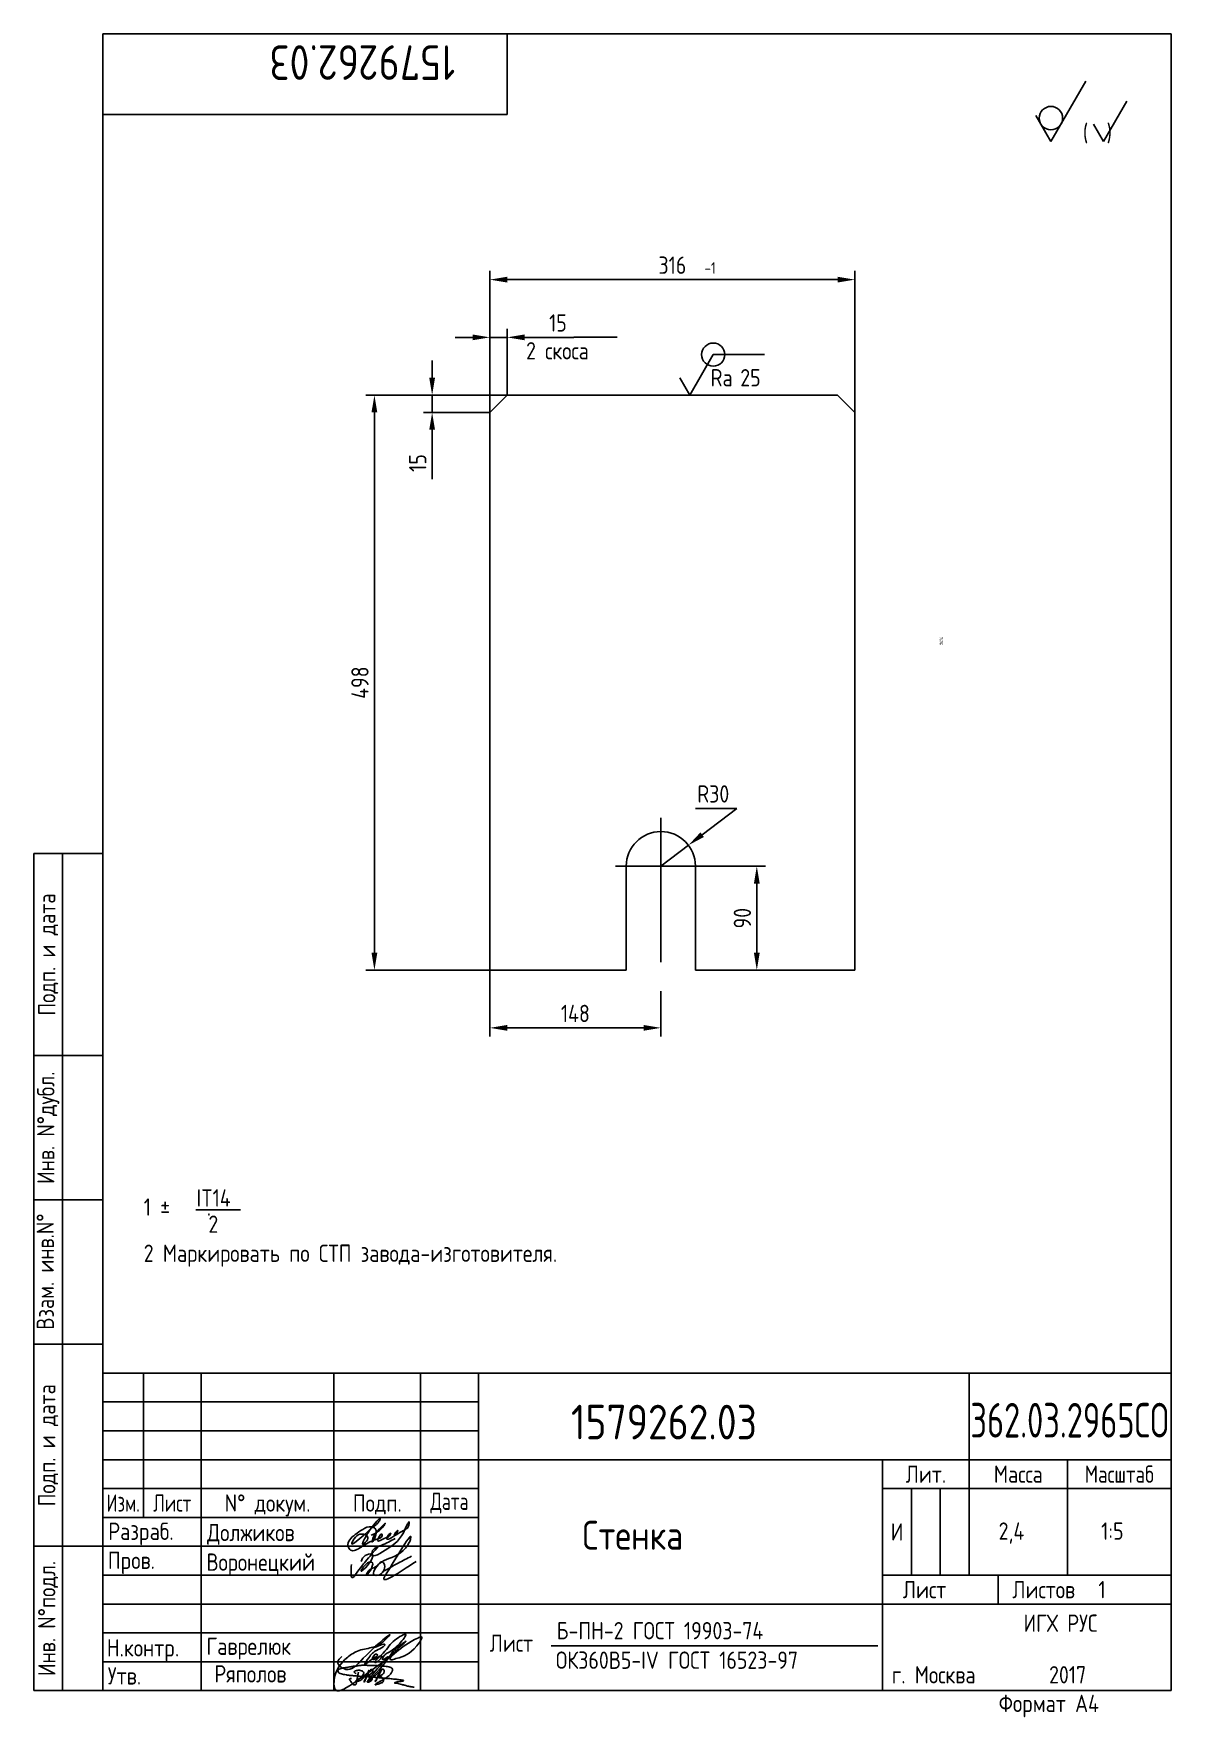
# Paper-space layout 'Layout1' of a CAD drawing. Extents: x 8 to 205, y 0 to 292.
# The model-space entities are those that its viewports show. They can reach past a viewport. Long polylines and large blocks are cut down to what shows.
import ezdxf
from ezdxf.enums import TextEntityAlignment as Align

# ---------------------------------------------------------------- set-up
doc = ezdxf.new("R2010")
doc.units = 0
doc.header["$LTSCALE"] = 4
doc.header["$MEASUREMENT"] = 0
doc.header["$PDSIZE"] = 3
doc.linetypes.add('CENTER', pattern=[2, 1.25, -0.25, 0.25, -0.25])
doc.layers.get('0').update_dxf_attribs({"linetype": 'CONTINUOUS'})
doc.layers.get('DEFPOINTS').update_dxf_attribs({"linetype": 'CONTINUOUS'})
for name, color, linetype in [('BORD', 1, 'CONTINUOUS'), ('CEN', 5, 'CENTER'), ('CONT', 6, 'CONTINUOUS'), ('DIM', 7, 'CONTINUOUS'), ('TEXT', 3, 'CONTINUOUS'), ('TEXT_RUS', 3, 'CONTINUOUS'), ('TEXTB', 6, 'CONTINUOUS'), ('VPORTI', 7, 'CONTINUOUS')]:
    doc.layers.add(name, color=color, linetype=linetype)
doc.layers.get('VPORTI').off()
doc.styles.add('STYLE1', font='romans.shx', dxfattribs={"width": 0.8})
doc.dimstyles.new('LIN5', dxfattribs={"dimscale": 5, "dimtxt": 3, "dimasz": 3, "dimexe": 1.5, "dimexo": 0, "dimgap": 1, "dimtad": 1, "dimrnd": 1, "dimdsep": 46, "dimtxsty": 'STYLE1', "dimcen": 0, "dimdle": 2, "dimclrd": 256, "dimclrt": 3, "dimaunit": 1, "dimadec": 0, "dimazin": 0, "dimtfac": 0.666667, "dimtmove": 0, "dimatfit": 3, "dimfxl": 1, "dimtvp": 0.833333, "dimtolj": 1, "dimarcsym": 0})

# ---------------------------------------------------------------- blocks, each defined once
blk = doc.blocks.new('SHER08')
at = {"layer": 'CONT'}
for q in [(-15, -6.96), (-23.66, -12.96)]:
    blk.add_line((-21.06, -17.46), q, dxfattribs=at)
blk.add_circle((-21.06, -13.39), 2.03, dxfattribs=at)
at = {"layer": 'TEXT'}
for q in [(-7.92, -10.46), (-13.69, -14.46)]:
    blk.add_line((-11.96, -17.46), q, dxfattribs=at)
at = {"layer": 'TEXT', "style": 'STYLE1', "width": 0.8}
blk.add_text('(  )', height=3, dxfattribs=at).set_placement((-15.53, -17.46))
blk = doc.blocks.new('44')
at = {"layer": 'CONT'}
for p, q in [((-12, 0), (-12, 145)), ((-12, 145), (0, 145)), ((-7, 0), (-7, 145)), ((-12, 110), (0, 110)), ((0, 85), (-12, 85)), ((0, 60), (-12, 60)), ((0, 25), (-12, 25)), ((0, 0), (-12, 0))]:
    blk.add_line(p, q, dxfattribs=at)
at = {"layer": 'TEXT', "style": 'STYLE1', "width": 0.8}
for s, p in [('Подп. и дата', (-9.5, 127.5)), ('Инв. N%%dдубл.', (-9.5, 97.5)), ('Взам. инв.N%%d ', (-10, 73.38)), ('Подп. и дата', (-9.5, 42.5)), ('Инв. N%%dподл.', (-9.5, 12.5))]:
    blk.add_text(s, height=3, rotation=90, dxfattribs=at).set_placement(p, align=Align.MIDDLE)
blk = doc.blocks.new('A$C63F45750')
at = {"layer": 'TEXT'}
for points, knots in [([(3.17, 2.37), (3.12, 2.38), (3.04, 2.41), (2.94, 2.5), (2.85, 2.57), (2.79, 2.69), (2.87, 2.77), (2.99, 2.84), (3.16, 2.89), (3.36, 2.93), (3.6, 2.95), (3.82, 2.92), (4.05, 2.87), (4.25, 2.78), (4.45, 2.63), (4.46, 2.42), (4.38, 2.26), (4.28, 2.1), (4.17, 1.94), (4.03, 1.78), (3.89, 1.62), (3.75, 1.52), (3.63, 1.43), (3.49, 1.36), (3.35, 1.3), (3.24, 1.25), (3.16, 1.21), (3.12, 1.15), (3.19, 1.1), (3.27, 1.09), (3.4, 1.07), (3.55, 1.07), (3.72, 1.12), (3.92, 1.19), (4.1, 1.34), (4.26, 1.51), (4.44, 1.65), (4.59, 1.81), (4.74, 1.93), (4.84, 2.04), (4.93, 2.14), (5.07, 2.29), (5.19, 2.53), (5.28, 2.68), (5.35, 2.96), (5.23, 2.66), (5.2, 2.44), (5.04, 2.09), (4.95, 1.81), (4.86, 1.57), (4.75, 1.31), (4.67, 1.12), (4.46, 0.78), (4.62, 1.17), (4.71, 1.45), (4.88, 1.74), (5.01, 2), (5.08, 2.19), (5.19, 2.4), (5.32, 2.58), (5.4, 2.75), (5.52, 2.89), (5.65, 3.04), (5.85, 3.1), (6.02, 3.03), (6.08, 2.87), (6.03, 2.7), (5.9, 2.51), (5.7, 2.37), (5.55, 2.23), (5.4, 2.17), (5.31, 2.12), (5.12, 2.09), (5.35, 2.07), (5.48, 2), (5.64, 1.93), (5.75, 1.8), (5.85, 1.67), (5.89, 1.54), (5.89, 1.37), (5.8, 1.2), (5.63, 1.06), (5.41, 0.94), (5.23, 0.86), (5.02, 0.92), (5.13, 1.1), (5.28, 1.16), (5.44, 1.27), (5.61, 1.36), (5.74, 1.46), (5.86, 1.53), (5.95, 1.61), (6.05, 1.69), (6.15, 1.77), (6.28, 1.87), (6.46, 2.02), (6.65, 2.19), (6.83, 2.37), (6.98, 2.49), (7.11, 2.61), (7.2, 2.74), (7.32, 2.84), (7.42, 2.97), (7.48, 3.08), (7.48, 3.27), (7.34, 3.08), (7.28, 2.94), (7.18, 2.69), (7.1, 2.46), (7, 2.22), (6.93, 1.98), (6.83, 1.78), (6.73, 1.55), (6.67, 1.34), (6.6, 1.14), (6.56, 1.03), (6.39, 0.99), (6.62, 1.33), (6.75, 1.54), (6.93, 1.87), (7.05, 2.08), (7.18, 2.32), (7.33, 2.6), (7.47, 2.89), (7.6, 3.07), (7.79, 3.18), (7.95, 3.01), (8, 2.81), (7.99, 2.62), (7.94, 2.46), (7.83, 2.33), (7.69, 2.22), (7.53, 2.11), (7.37, 2.03), (7.21, 1.99), (7.11, 1.97), (6.89, 1.98), (7.07, 1.94), (7.15, 1.9), (7.27, 1.88), (7.39, 1.84), (7.52, 1.81), (7.62, 1.72), (7.7, 1.62), (7.78, 1.51), (7.83, 1.39), (7.87, 1.26), (7.88, 1.13), (7.86, 0.99), (7.75, 0.88), (7.6, 0.77), (7.4, 0.73), (7.19, 0.66), (6.97, 0.55), (6.71, 0.48), (6.57, 0.44), (6.42, 0.42), (6.52, 0.58), (6.61, 0.64), (6.81, 0.78), (7.06, 0.89), (7.33, 1.04), (7.55, 1.16), (7.7, 1.24), (7.84, 1.32), (7.99, 1.43), (8.21, 1.58), (8.48, 1.76), (8.74, 1.95), (8.97, 2.12), (9.1, 2.29), (9.23, 2.44), (9.3, 2.6), (9.37, 2.74), (9.42, 2.92), (9.45, 3.13), (9.21, 3.48), (8.67, 3.59), (8.09, 3.63), (7.57, 3.66), (7.06, 3.74), (6.57, 3.75), (6.09, 3.74), (5.67, 3.78), (5.28, 3.78), (4.96, 3.81), (4.65, 3.83), (4.31, 3.82), (3.97, 3.79), (3.61, 3.74), (3.22, 3.67), (2.86, 3.66), (2.53, 3.61), (2.18, 3.52), (1.78, 3.54), (1.38, 3.37), (0.96, 3.35), (0.58, 3.24), (0.25, 3.19), (0.03, 3.06), (-0.03, 2.83), (0.02, 2.6), (0.26, 2.38), (0.59, 2.33), (1, 2.2), (1.48, 2.15), (1.93, 2.05), (2.35, 2.02), (2.72, 2.01), (3.11, 1.94), (3.68, 1.94), (4.25, 1.83), (4.91, 1.87), (5.53, 1.76), (6.13, 1.72), (6.73, 1.71), (7.32, 1.62), (7.99, 1.55), (8.64, 1.54), (9.16, 1.46), (9.61, 1.42), (10.03, 1.4), (10.41, 1.32), (10.73, 1.29), (11.01, 1.24), (11.18, 1.23), (11.42, 1.14), (11.18, 1.06), (11.01, 1.03), (10.71, 0.98), (10.37, 0.92), (10.1, 0.91), (9.65, 0.75), (10.22, 0.67), (10.54, 0.59), (11.08, 0.47), (11.61, 0.35), (12.17, 0.15), (12.64, 0.08), (12.98, 0.03), (13.11, 0.01), (13.18, 0)], [0, 0, 0, 0, 0.153866, 0.270441, 0.388867, 0.510533, 0.592156, 0.71333, 0.90842, 1.11344, 1.349254, 1.61246, 1.782219, 2.047249, 2.291879, 2.451528, 2.651081, 2.806158, 3.017979, 3.227348, 3.462381, 3.633009, 3.75766, 3.920516, 4.080796, 4.214529, 4.291786, 4.349969, 4.397594, 4.50822, 4.594826, 4.799244, 4.954392, 5.128468, 5.437537, 5.632649, 5.842485, 6.094987, 6.293219, 6.410959, 6.551192, 6.687808, 7.022147, 7.294342, 7.425356, 7.52079, 7.946481, 8.313051, 8.59833, 8.833695, 9.090496, 9.427695, 9.601191, 9.883219, 10.093306, 10.673943, 10.798776, 10.974628, 11.287247, 11.486184, 11.648652, 11.848902, 12.027194, 12.25348, 12.40059, 12.537783, 12.716293, 12.91523, 13.208551, 13.438489, 13.549668, 13.67779, 13.77127, 13.930001, 14.029091, 14.272112, 14.434836, 14.547084, 14.739051, 14.830983, 15.061241, 15.268922, 15.500489, 15.788979, 15.879568, 16.024283, 16.221854, 16.418714, 16.593102, 16.783247, 16.91018, 17.018213, 17.135263, 17.278205, 17.430482, 17.620087, 17.979626, 18.191789, 18.388716, 18.565718, 18.714854, 18.857929, 19.039974, 19.171375, 19.283034, 19.400085, 19.618058, 19.882245, 20.150781, 20.377854, 20.649532, 20.89723, 21.042543, 21.40016, 21.557817, 21.667145, 21.752781, 21.926256, 22.412297, 22.813145, 22.961412, 23.171289, 23.607257, 23.940428, 24.110007, 24.291214, 24.48084, 24.697609, 24.904078, 25.034245, 25.218018, 25.407651, 25.573473, 25.787447, 25.930292, 26.051316, 26.18846, 26.285312, 26.406799, 26.52425, 26.630463, 26.793722, 26.898606, 27.029313, 27.171012, 27.314101, 27.419918, 27.580557, 27.709367, 27.829268, 28.024364, 28.266961, 28.41242, 28.705761, 28.989137, 29.187748, 29.233768, 29.332802, 29.529535, 29.667094, 30.039923, 30.332117, 30.61061, 30.769982, 30.856778, 31.109923, 31.313488, 31.656425, 32.066331, 32.296628, 32.49714, 32.710276, 32.891468, 33.014834, 33.177747, 33.444503, 33.618009, 34.409008, 34.914636, 35.419802, 35.95397, 36.458179, 36.88069, 37.388403, 37.738353, 38.034261, 38.353468, 38.693154, 39.037638, 39.391136, 39.787481, 40.203773, 40.488977, 40.784975, 41.26625, 41.668005, 42.070065, 42.499388, 42.869834, 43.079573, 43.213439, 43.554591, 43.717296, 44.153724, 44.506336, 45.019111, 45.587859, 45.90191, 46.270392, 46.703958, 47.093115, 47.952647, 48.44014, 49.079253, 49.808223, 50.268654, 50.851051, 51.604831, 52.298429, 52.776925, 53.1907, 53.661988, 54.042386, 54.348524, 54.616841, 54.853814, 54.983777, 55.126096, 55.333328, 55.613101, 56.008732, 56.315809, 56.59982, 56.87931, 57.399251, 57.889617, 58.432507, 59.066698, 59.660314, 59.862668, 60.07277, 60.07277, 60.07277, 60.07277]), ([(2.31, 1.53), (2.26, 1.52), (2.17, 1.51), (2.06, 1.48), (1.93, 1.38), (2.07, 1.25), (2.14, 1.11), (2.26, 0.93), (2.39, 0.72), (2.57, 0.54), (2.71, 0.44), (2.86, 0.4), (3.02, 0.43), (3.14, 0.54), (3.21, 0.79), (3.25, 1.07), (3.31, 1.4), (3.35, 1.67), (3.38, 1.92), (3.47, 2.19), (3.5, 2.43), (3.54, 2.59), (3.56, 2.64)], [0, 0, 0, 0, 0.15847, 0.269731, 0.363591, 0.555514, 0.688037, 0.848606, 1.204359, 1.433632, 1.58673, 1.729549, 1.880686, 2.057874, 2.19169, 2.63505, 2.928153, 3.184121, 3.441863, 3.696117, 4.025873, 4.178055, 4.178055, 4.178055, 4.178055])]:
    blk.add_open_spline(points, degree=3, knots=knots, dxfattribs=at)
blk = doc.blocks.new('*D4')
at = {"layer": 'DEFPOINTS', "color": 0, "transparency": 16777216}
for p in [(394.4, 650.8), (437.2, 650.8), (436.6, 560.8)]:
    blk.add_point(p, dxfattribs=at)
at = {"layer": 'DIM', "color": 0, "lineweight": -2, "transparency": 16777216}
for p, q in [((394.4, 650.8), (444.7, 650.8)), ((436.6, 560.8), (444.7, 560.8))]:
    blk.add_line(p, q, dxfattribs=at)
at = {"layer": 'DIM', "lineweight": -2, "transparency": 16777216}
blk.add_line((437.2, 575.8), (437.2, 635.8), dxfattribs=at)
at = {"layer": 'DIM', "transparency": 16777216}
for points in [[(434.7, 635.8), (439.7, 635.8), (437.2, 650.8)], [(434.7, 575.8), (439.7, 575.8), (437.2, 560.8)]]:
    blk.add_solid(points, dxfattribs=at)
at = {"layer": 'DIM', "color": 3, "transparency": 16777216, "insert": (424.7, 605.8), "char_height": 15, "attachment_point": 5, "rotation": 90, "style": 'STYLE1'}
blk.add_mtext('\\A1;90', dxfattribs=at)
blk = doc.blocks.new('*D3')
at = {"layer": 'DEFPOINTS', "color": 0, "transparency": 16777216}
for p in [(378, 669), (354.1, 650.8)]:
    blk.add_point(p, dxfattribs=at)
at = {"layer": 'DIM', "lineweight": -2, "transparency": 16777216}
for p, q in [((384, 700.9), (419.9, 700.9)), ((419.9, 700.9), (389.9, 678.1)), ((354.1, 650.8), (378, 669))]:
    blk.add_line(p, q, dxfattribs=at)
at = {"layer": 'DIM', "transparency": 16777216}
blk.add_solid([(388.4, 680.1), (391.4, 676.1), (378, 669)], dxfattribs=at)
at = {"layer": 'DIM', "color": 3, "transparency": 16777216, "insert": (399.5, 713.4), "char_height": 15, "attachment_point": 5, "style": 'STYLE1'}
blk.add_mtext('\\A1;R30', dxfattribs=at)
blk = doc.blocks.new('*D5')
at = {"layer": 'DEFPOINTS', "color": 0, "transparency": 16777216}
for p in [(206.1, 560.8), (354.1, 536.9), (354.1, 510.8)]:
    blk.add_point(p, dxfattribs=at)
at = {"layer": 'DIM', "color": 0, "lineweight": -2, "transparency": 16777216}
for p, q in [((206.1, 560.8), (206.1, 503.3)), ((354.1, 536.9), (354.1, 503.3))]:
    blk.add_line(p, q, dxfattribs=at)
at = {"layer": 'DIM', "lineweight": -2, "transparency": 16777216}
blk.add_line((221.1, 510.8), (339.1, 510.8), dxfattribs=at)
at = {"layer": 'DIM', "transparency": 16777216}
for points in [[(221.1, 513.3), (221.1, 508.3), (206.1, 510.8)], [(339.1, 513.3), (339.1, 508.3), (354.1, 510.8)]]:
    blk.add_solid(points, dxfattribs=at)
at = {"layer": 'DIM', "color": 3, "transparency": 16777216, "insert": (280.1, 523.3), "char_height": 15, "attachment_point": 5, "style": 'STYLE1'}
blk.add_mtext('\\A1;148', dxfattribs=at)
blk = doc.blocks.new('*D9')
at = {"layer": 'DEFPOINTS', "color": 0, "transparency": 16777216}
for p in [(106.1, 1058.8), (156.1, 1058.8), (206.1, 560.8)]:
    blk.add_point(p, dxfattribs=at)
at = {"layer": 'DIM', "color": 0, "lineweight": -2, "transparency": 16777216}
for p, q in [((156.1, 1058.8), (98.6, 1058.8)), ((206.1, 560.8), (98.6, 560.8))]:
    blk.add_line(p, q, dxfattribs=at)
at = {"layer": 'DIM', "lineweight": -2, "transparency": 16777216}
blk.add_line((106.1, 575.8), (106.1, 1043.8), dxfattribs=at)
at = {"layer": 'DIM', "transparency": 16777216}
for points in [[(103.6, 1043.8), (108.6, 1043.8), (106.1, 1058.8)], [(103.6, 575.8), (108.6, 575.8), (106.1, 560.8)]]:
    blk.add_solid(points, dxfattribs=at)
at = {"layer": 'DIM', "color": 3, "transparency": 16777216, "insert": (93.6, 809.8), "char_height": 15, "attachment_point": 5, "rotation": 90, "style": 'STYLE1'}
blk.add_mtext('\\A1;498', dxfattribs=at)
blk = doc.blocks.new('*D10')
at = {"layer": 'DEFPOINTS', "color": 0, "transparency": 16777216}
for p in [(522.1, 1158.8), (206.1, 1108.8), (522.1, 1043.8)]:
    blk.add_point(p, dxfattribs=at)
at = {"layer": 'DIM', "color": 0, "lineweight": -2, "transparency": 16777216}
for p, q in [((206.1, 1108.8), (206.1, 1166.3)), ((522.1, 1043.8), (522.1, 1166.3))]:
    blk.add_line(p, q, dxfattribs=at)
at = {"layer": 'DIM', "lineweight": -2, "transparency": 16777216}
blk.add_line((221.1, 1158.8), (507.1, 1158.8), dxfattribs=at)
at = {"layer": 'DIM', "transparency": 16777216}
for points in [[(221.1, 1161.3), (221.1, 1156.3), (206.1, 1158.8)], [(507.1, 1161.3), (507.1, 1156.3), (522.1, 1158.8)]]:
    blk.add_solid(points, dxfattribs=at)
at = {"layer": 'DIM', "color": 3, "transparency": 16777216, "insert": (364.1, 1171.3), "char_height": 15, "attachment_point": 5, "style": 'STYLE1'}
blk.add_mtext('\\A1;316', dxfattribs=at)
blk = doc.blocks.new('*D11')
at = {"layer": 'DEFPOINTS', "color": 0, "transparency": 16777216}
for p in [(221.1, 1058.8), (156.1, 1043.8), (206.1, 1043.8)]:
    blk.add_point(p, dxfattribs=at)
at = {"layer": 'DIM', "lineweight": -2, "transparency": 16777216}
for p, q in [((156.1, 1073.8), (156.1, 1088.8)), ((156.1, 1058.8), (156.1, 1043.8)), ((156.1, 1028.8), (156.1, 986.1))]:
    blk.add_line(p, q, dxfattribs=at)
at = {"layer": 'DIM', "color": 0, "lineweight": -2, "transparency": 16777216}
for p, q in [((221.1, 1058.8), (148.6, 1058.8)), ((206.1, 1043.8), (148.6, 1043.8))]:
    blk.add_line(p, q, dxfattribs=at)
at = {"layer": 'DIM', "transparency": 16777216}
for points in [[(153.6, 1073.8), (158.6, 1073.8), (156.1, 1058.8)], [(153.6, 1028.8), (158.6, 1028.8), (156.1, 1043.8)]]:
    blk.add_solid(points, dxfattribs=at)
at = {"layer": 'DIM', "color": 3, "transparency": 16777216, "insert": (143.6, 1000), "char_height": 15, "attachment_point": 5, "rotation": 90, "style": 'STYLE1'}
blk.add_mtext('\\A1;15', dxfattribs=at)
blk = doc.blocks.new('*D12')
at = {"layer": 'DEFPOINTS', "color": 0, "transparency": 16777216}
for p in [(206.1, 1108.8), (221.1, 1058.8), (206.1, 1043.8)]:
    blk.add_point(p, dxfattribs=at)
at = {"layer": 'DIM', "lineweight": -2, "transparency": 16777216}
for p, q in [((191.1, 1108.8), (176.1, 1108.8)), ((206.1, 1108.8), (221.1, 1108.8)), ((236.1, 1108.8), (278.8, 1108.8))]:
    blk.add_line(p, q, dxfattribs=at)
at = {"layer": 'DIM', "color": 0, "lineweight": -2, "transparency": 16777216}
for p, q in [((206.1, 1043.8), (206.1, 1116.3)), ((221.1, 1058.8), (221.1, 1116.3))]:
    blk.add_line(p, q, dxfattribs=at)
at = {"layer": 'DIM', "transparency": 16777216}
for points in [[(191.1, 1111.3), (191.1, 1106.3), (206.1, 1108.8)], [(236.1, 1111.3), (236.1, 1106.3), (221.1, 1108.8)]]:
    blk.add_solid(points, dxfattribs=at)
at = {"layer": 'DIM', "color": 3, "transparency": 16777216, "insert": (265, 1121.3), "char_height": 15, "attachment_point": 5, "style": 'STYLE1'}
blk.add_mtext('\\A1;15', dxfattribs=at)
blk = doc.blocks.new('A$C6CF913E7')
at = {"layer": 'TEXT'}
blk.add_circle((0, 0), 2, dxfattribs=at)
blk = doc.blocks.new('sherISO_07')
at = {"layer": 'TEXT'}
blk.add_line((4.04, 7), (12.93, 7), dxfattribs=at)
blk.add_lwpolyline([(-1.73, 3), (0, 0), (4.04, 7)], dxfattribs=at)
blk.add_blockref('A$C6CF913E7', (4.04, 7))
at = {"layer": 'TEXT', "style": 'STYLE1', "width": 0.8}
blk.add_text('Ra', height=3, dxfattribs=at).set_placement((3.58, 1.5))
blk.add_attdef('25', (8.73, 1.5), '', height=3, dxfattribs=at)

msp = doc.modelspace()

# ---------------------------------------------------------------- linework, layer by layer
at = {"layer": 'CEN'}
for p, q in [((354.125, 692.69), (354.125, 536.926)), ((314.84, 650.843), (396.795, 650.843))]:
    msp.add_line(p, q, dxfattribs=at)
at = {"layer": 'CONT'}
for p, q in [((206.125, 1043.843), (221.125, 1058.843)), ((221.125, 1058.843), (507.125, 1058.843)), ((507.125, 1058.843), (522.125, 1043.843)), ((206.125, 1043.843), (206.125, 560.843)), ((522.125, 1043.843), (522.125, 560.843)), ((324.125, 650.843), (324.125, 560.843)), ((384.125, 650.843), (384.125, 560.843)), ((324.125, 560.843), (206.125, 560.843)), ((522.125, 560.843), (384.125, 560.843))]:
    msp.add_line(p, q, dxfattribs=at)
msp.add_arc((354.125, 650.843), 30, 0, 180, dxfattribs=at)
at = {"layer": 'DIM'}
msp.add_line((278.84, 1108.843), (316.237, 1108.843), dxfattribs=at)

# ---------------------------------------------------------------- block references
at = {"layer": 'DIM', "xscale": 5, "yscale": 5, "zscale": 5}
msp.add_blockref('sherISO_07', (379.251, 1058.843), dxfattribs=at).add_auto_attribs({'25': '25'})

# ---------------------------------------------------------------- texts
at = {"color": 3, "linetype": 'ByBlock', "style": 'STYLE1', "width": 0.8}
msp.add_text('%%', height=3, rotation=90, dxfattribs=at).set_placement((596.935, 845.935), align=Align.MIDDLE_CENTER)
at = {"layer": 'TEXT', "style": 'STYLE1', "width": 0.8}
msp.add_text('-1', height=10, dxfattribs=at).set_placement((391.829, 1163.867))
at = {"layer": 'TEXT_RUS', "style": 'STYLE1', "width": 0.8}
msp.add_text('2 скоса', height=15, dxfattribs=at).set_placement((237.431, 1089.684))

# ---------------------------------------------------------------- dimensions: what is measured, and where the dimension line sits
at = {"layer": 'DIM'}
for base, p1, p2, picture, middle in [((522.125, 1158.843), (206.125, 1108.843), (522.125, 1043.843), '*D10', (364.125, 1171.343)), ((354.125, 510.843), (206.125, 560.843), (354.125, 536.926), '*D5', (280.125, 523.343))]:
    dim = msp.add_linear_dim(base=base, p1=p1, p2=p2, dimstyle='LIN5', dxfattribs=at)
    dim.commit()
    dim.dimension.update_dxf_attribs({"geometry": picture, "text_midpoint": middle})
dim = msp.add_linear_dim(base=(206.125, 1108.843), p1=(221.125, 1058.843), p2=(206.125, 1043.843), dimstyle='LIN5', dxfattribs=at)
dim.commit()
dim.dimension.update_dxf_attribs({"geometry": '*D12', "text_midpoint": (264.983, 1108.843), "dimtype": 160})
for base, p1, p2, picture, middle in [((156.125, 1043.843), (221.125, 1058.843), (206.125, 1043.843), '*D11', (143.625, 999.985)), ((106.125, 1058.843), (206.125, 560.843), (156.125, 1058.843), '*D9', (93.625, 809.843))]:
    dim = msp.add_linear_dim(base=base, p1=p1, p2=p2, angle=90, dimstyle='LIN5', dxfattribs=at)
    dim.commit()
    dim.dimension.update_dxf_attribs({"geometry": picture, "text_midpoint": middle})
dim = msp.add_radius_dim(center=(354.125, 650.843), mpoint=(377.994, 669.017), dimstyle='LIN5', override={"dimtoh": 1}, dxfattribs=at)
dim.commit()
dim.dimension.update_dxf_attribs({"geometry": '*D3', "text_midpoint": (399.455, 700.912), "dimtype": 164})
dim = msp.add_linear_dim(base=(437.215, 650.843), p1=(436.609, 560.847), p2=(394.419, 650.843), angle=90, dimstyle='LIN5', dxfattribs=at)
dim.commit()
dim.dimension.update_dxf_attribs({"geometry": '*D4', "text_midpoint": (437.215, 605.845), "dimtype": 160})

psp = doc.layouts.get("Layout1")

# ---------------------------------------------------------------- linework, layer by layer
at = {"layer": 'BORD'}
for p, q in [((20, 55), (85, 55)), ((20, 50), (85, 50)), ((20, 45), (85, 45)), ((160, 40), (160, 25)), ((165, 40), (165, 25)), ((20, 30), (85, 30)), ((20, 25), (85, 25)), ((20, 20), (85, 20)), ((20, 15), (85, 15)), ((20, 10), (85, 10))]:
    psp.add_line(p, q, dxfattribs=at)
at = {"layer": 'CONT'}
for p, q in [((205, 292), (20, 292)), ((20, 292), (20, 5)), ((90, 278), (90, 292)), ((205, 292), (205, 5)), ((20, 278), (90, 278)), ((205, 60), (20, 60)), ((20, 60), (205, 60)), ((27, 60), (27, 35)), ((37, 60), (37, 5)), ((60, 5), (60, 60)), ((75, 60), (75, 5)), ((85, 5), (85, 60)), ((170, 60), (170, 25)), ((85, 45), (205, 45)), ((155, 5), (155, 45)), ((187, 25), (187, 45)), ((20, 40), (85, 40)), ((205, 40), (155, 40)), ((85, 35), (20, 35)), ((155, 25), (205, 25)), ((175, 25), (175, 20)), ((205, 20), (85, 20)), ((205, 5), (20, 5))]:
    psp.add_line(p, q, dxfattribs=at)
at = {"layer": 'TEXT'}
for p, q in [((36.07, 88.28), (43.79, 88.28)), ((97.59, 12.75), (154.15, 12.75))]:
    psp.add_line(p, q, dxfattribs=at)
for points, knots in [([(70.62, 31.36), (69.86, 30.94), (68.54, 30.22), (66.67, 29.63), (66.35, 27.7), (71.28, 30.8), (71.6, 31.41), (73.02, 34.44), (72.98, 33), (72.11, 32.88), (69.92, 31.4), (71.23, 33.16), (70.7, 31.64), (68.17, 30.53), (70.06, 32.71), (69.52, 31.5), (68.79, 31.53), (66.92, 30.29), (68.26, 32.55), (68.38, 31.46), (66.47, 31.02), (65.2, 30.19), (63.06, 28.83), (62.01, 30.57), (63.51, 31.98), (64.92, 32.95), (66.2, 33.58), (67.16, 33.17), (67.57, 32.18), (66.27, 29.87), (66.97, 32.15), (67.57, 32.6), (69.22, 34.42), (68.23, 32.97), (67.5, 32.43), (66.7, 32.03), (66.45, 31.91)], [0, 0, 0, 0, 2.703743, 4.672825, 5.02799, 7.955933, 13.437489, 13.883188, 14.189441, 16.413959, 17.478513, 18.47964, 18.959294, 20.910841, 22.003091, 22.470554, 23.533771, 24.710748, 26.01626, 26.201331, 27.488187, 30.382065, 32.258784, 33.069724, 35.439902, 37.010787, 38.612861, 39.32109, 39.818865, 41.83144, 42.782113, 44.494961, 45.867914, 46.467245, 48.290622, 49.101188, 49.101188, 49.101188, 49.101188]), ([(64.97, 30.58), (65.39, 31.49), (65.93, 32.68), (68.19, 35.24), (67.75, 34.08), (66.24, 33.05), (62.04, 28.94), (63.69, 31.68), (64.67, 32.37), (66.23, 31.67), (65.59, 30.87), (65.07, 30.18), (64.91, 30.44), (64.95, 30.53), (64.97, 30.58)], [0, 0, 0, 0, 4.062617, 5.226919, 5.800291, 6.663227, 11.774431, 12.938639, 14.11351, 15.354081, 16.396133, 16.918576, 17.03251, 17.182794, 17.182794, 17.182794, 17.182794]), ([(64.7, 27.39), (64.86, 27.77), (65.18, 28.51), (67.68, 29.07), (65.87, 26.62), (64.36, 25.29), (65.41, 27.28), (67.55, 27.36), (65.08, 24.06), (66.14, 26.27), (67.31, 26.16), (68.28, 27.67), (69.12, 26.29), (68.28, 24.95), (66.25, 24.95), (67.83, 27.35), (70.24, 28.02), (72.61, 29.31), (74.1, 33.74), (70.32, 27.21), (67.65, 23.06), (71.12, 25.33), (74.26, 27.39)], [0, 0, 0, 0, 1.213353, 2.399709, 5.497648, 5.861317, 7.611627, 8.43806, 10.837371, 11.583123, 13.461301, 14.534506, 15.162086, 17.217848, 17.944717, 20.123775, 21.948027, 26.460707, 27.144718, 34.52243, 35.159468, 41.304292, 41.304292, 41.304292, 41.304292]), ([(63.01, 26.83), (62.97, 26.38), (62.91, 25.71), (63.06, 24.17), (64.4, 26.07), (65.53, 27.5), (66.91, 29.11), (67.71, 30.06)], [0, 0, 0, 0, 1.523947, 2.237958, 3.351836, 5.856423, 9.374056, 9.374056, 9.374056, 9.374056]), ([(73.44, 28.28), (72.67, 27.89), (70.96, 27.02), (69.28, 26.06), (68.36, 25.53)], [0, 0, 0, 0, 2.587978, 5.77327, 5.77327, 5.77327, 5.77327]), ([(61.35, 10.91), (61.02, 10.6), (60.14, 9.8), (62.52, 7.94), (65.66, 11.19), (67.15, 12.81), (70.04, 15.03), (68.14, 12.95), (66.73, 12.43), (64.03, 12.04), (61.73, 10.38), (60, 8.34), (59.85, 3.82), (66.01, 8.19), (69.76, 10.79), (73.04, 13.5), (75.71, 14.63), (73.39, 11.29), (72.1, 10.98), (68.79, 9.92), (71.06, 12.35), (73.13, 14.07), (70.43, 12.26), (69.33, 10.16), (64.55, 5.03), (67.15, 8.52), (70.27, 11.74), (68.13, 9.94), (68.68, 11.26), (69.85, 11.79), (71.03, 12.65), (73.29, 15.5), (69.67, 13.39), (69.37, 12.08), (66.33, 9.48), (67.94, 10.17), (68.55, 11.4), (67.49, 10.62), (66.19, 10.09), (67.24, 11.74), (67.6, 11.02), (66.53, 10.56), (64.72, 8.8), (66.21, 11.04), (67.13, 12), (68.29, 12.32), (69.24, 13.35), (67.99, 12.87), (66.95, 12.47)], [0, 0, 0, 0, 1.17994, 3.087717, 5.863103, 12.338328, 12.854096, 14.088578, 16.834551, 19.302558, 21.570562, 25.210018, 27.650956, 31.348291, 40.129863, 44.562748, 45.223917, 46.979401, 51.214655, 52.099288, 55.323111, 56.227801, 58.471865, 60.028126, 65.752911, 68.466223, 71.038525, 71.934922, 72.780229, 73.495807, 76.028152, 77.999346, 80.11892, 83.1954, 85.334448, 86.270878, 87.060466, 88.110212, 88.803314, 89.989889, 90.197567, 90.706974, 92.884587, 94.19917, 96.055742, 97.375783, 97.753899, 99.636325, 99.636325, 99.636325, 99.636325])]:
    psp.add_open_spline(points, degree=3, knots=knots, dxfattribs=at)

# ---------------------------------------------------------------- block references
at = {"layer": 'BORD'}
psp.add_blockref('SHER08', (205.21, 290.76), dxfattribs=at)
at = {"layer": 'CONT'}
psp.add_blockref('A$C63F45750', (60.7, 5.59), dxfattribs=at)
at = {"layer": 'TEXT'}
psp.add_blockref('44', (20, 5), dxfattribs=at)

# ---------------------------------------------------------------- texts
at = {"layer": 'TEXT', "style": 'STYLE1', "width": 0.8}
for s, p in [('IT14', (36.21, 88.84)), ('1 %%p    .', (27.06, 87.26)), ('2', (38.26, 84.3)), ('2 Маркировать по СТП завода-изготовителя.', (27.06, 79.26)), ('Разpаб.', (20.92, 31.1)), ('Должиков', (38.04, 30.89)), ('2,4', (175.1, 31.14)), ('1:5', (192.85, 31.14)), ('Пpов.', (20.84, 26.08)), ('Воронецкий', (37.92, 25.76)), ('Лист', (86.96, 11.73)), ('Б-ПН-2 ГОСТ 19903-74', (98.56, 13.89)), ('Н.контp.', (20.67, 10.92)), ('Гаврелюк', (37.92, 11.2)), ('ОК360В5-IV ГОСТ 16523-97', (98.43, 8.78)), ('Утв.', (20.84, 6.06)), ('г. Москва        2017', (156.61, 6.25)), ('Фоpмат А4', (175.11, 1.29))]:
    psp.add_text(s, height=3, dxfattribs=at).set_placement(p)
at = {"layer": 'TEXT', "style": 'STYLE1'}
for s, width, p in [('Лит.', 0.8, (162.5, 42.5)), ('Масса', 0.8, (178.5, 42.5)), ('Масштаб', 0.75, (196, 42.5)), ('Изм.', 0.7, (23.5, 37.5)), ('Лист', 0.7, (32, 37.5)), ('N%%d докум.', 0.8, (48.5, 37.5)), ('Подп.', 0.8, (67.5, 37.5)), ('Лист', 0.8, (162.27, 22.5)), ('Листов', 0.8, (182.9, 22.5))]:
    psp.add_text(s, height=3, dxfattribs=dict(at, width=width)).set_placement(p, align=Align.MIDDLE_CENTER)
for s, width, p in [('Дата', 0.7, (80, 37.5)), ('И', 0.8, (157.5, 32.5)), ('ИГХ РУС', 0.8, (185.82, 16.69))]:
    psp.add_text(s, height=3, dxfattribs=dict(at, width=width)).set_placement(p, align=Align.MIDDLE)
at = {"layer": 'TEXT', "style": 'STYLE1', "width": 0.8}
psp.add_text('Ряполов', height=3, dxfattribs=at).set_placement((45.53, 6.41), align=Align.CENTER)
psp.add_attdef('1', text='1', height=3, dxfattribs=at).set_placement((193, 22.5), align=Align.MIDDLE_CENTER)
at = {"layer": 'TEXTB', "style": 'STYLE1', "width": 0.8}
psp.add_text('Стенка', height=5, dxfattribs=at).set_placement((103.02, 29.42))
psp.add_attdef('1579262.03', (81, 290), '', height=6, rotation=180, dxfattribs=at)
psp.add_attdef('1579262.03', (101.05, 48.52), '', height=6, dxfattribs=at)
at = {"layer": 'TEXTB', "style": 'STYLE1', "width": 0.496654}
psp.add_attdef('362.03.2965СО', text='', height=6, dxfattribs=at).set_placement((170.21, 48.84), (204.55, 48.84), align=Align.FIT)

# ---------------------------------------------------------------- viewports
at = {"layer": 'VPORTI'}
psp.add_viewport(center=(110.69, 186.95), size=(114.4, 154.21), view_center_point=(324.545, 846.56), view_height=771.0478, dxfattribs=at)

doc.saveas('drawing.dxf')
